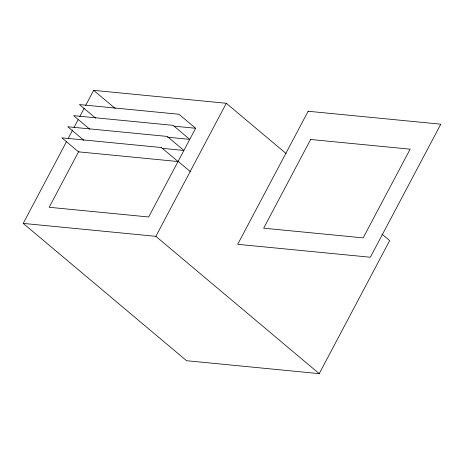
<?xml version="1.0" encoding="UTF-8"?>
<svg xmlns="http://www.w3.org/2000/svg" width="464" height="464" viewBox="0 0 464 464"><rect width="100%" height="100%" fill="white"/><g stroke="black" fill="none" stroke-linecap="round" stroke-linejoin="round"><path stroke-width="0.7" d="M381.918 234.076L389.673 240.596L319.22 373.648L186.569 360.719L23.206 223.404L66.555 141.526M68.249 138.324L72.651 130.013M74.008 127.455L78.074 119.776M79.767 116.58L84.17 108.263M85.521 105.705L93.653 90.352L226.304 103.281L286.114 153.549M78.909 151.125L49.178 207.28L148.666 216.978L195.634 128.273L178.965 114.26L79.472 104.568L95.607 118.123M23.206 223.404L155.858 236.333L226.304 103.281M174.006 126.167L195.634 128.273M167.411 137.182L189.764 139.362L173.095 125.35L73.602 115.652L89.738 129.212M162.267 148.341L183.895 150.452L167.22 136.439L67.732 126.742L83.862 140.302M93.653 90.352L115.252 108.506M177.828 161.101L190.565 171.808M155.858 236.333L319.22 373.648M308.148 111.256L237.696 244.313L370.353 257.242L440.8 124.184L308.148 111.256M310.636 139.484L263.674 228.184L363.161 237.881L410.13 149.182L310.636 139.484M161.35 147.529L61.863 137.831L78.532 151.844L178.019 161.536L161.35 147.529"/></g></svg>
